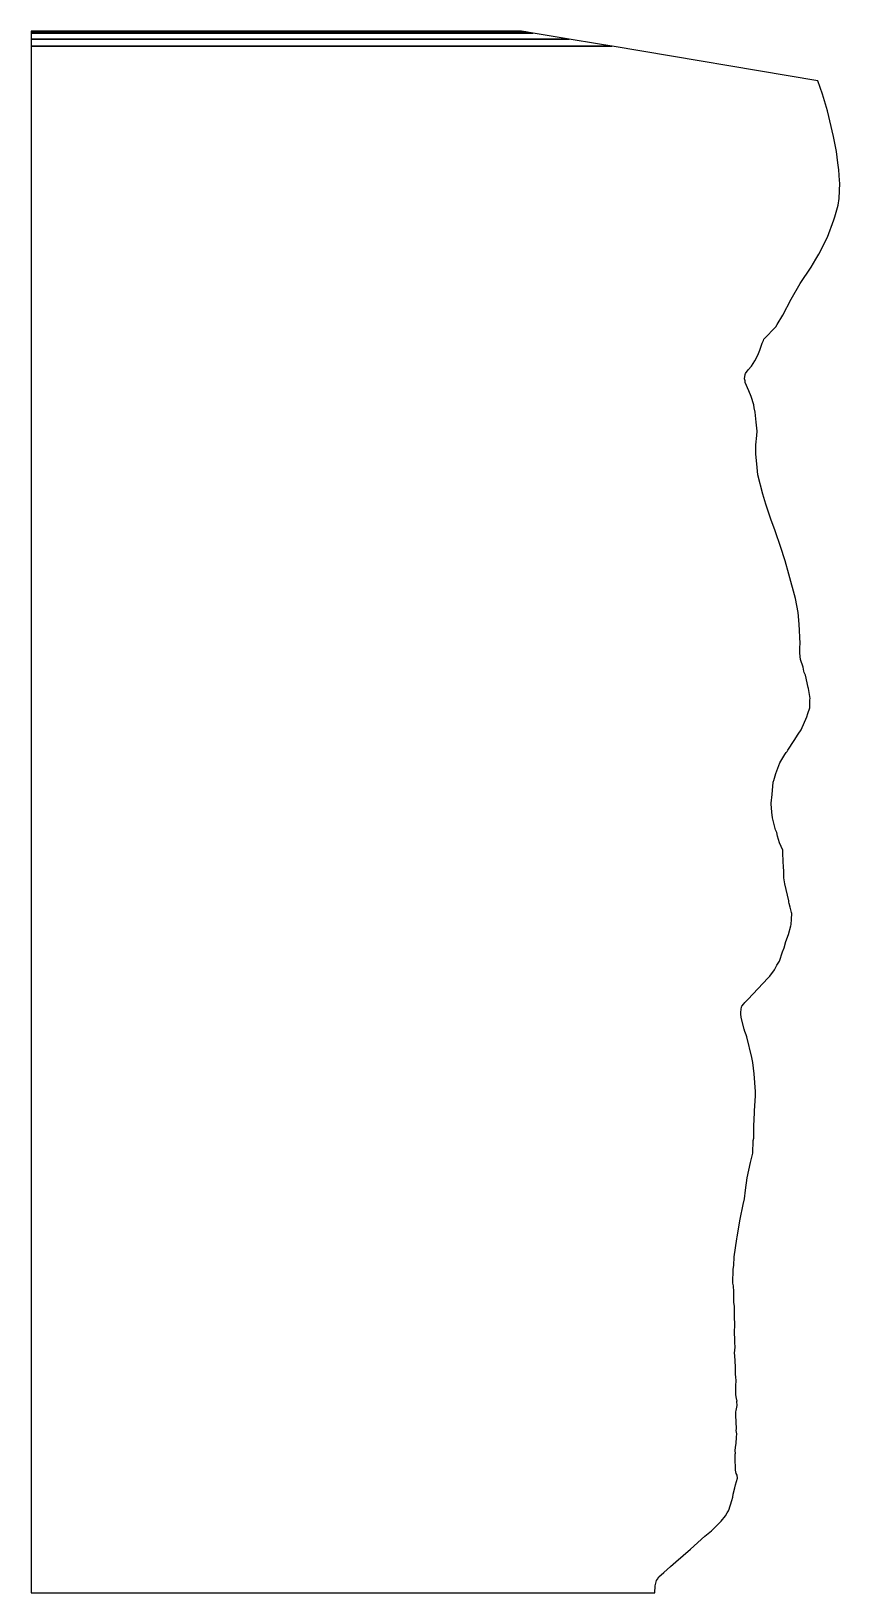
# Model space of a CAD drawing. Extents: x -56 to 39, y -92 to 92.
import ezdxf

# ---------------------------------------------------------------- set-up
doc = ezdxf.new("R2010")
doc.units = 0
doc.layers.add('18_54000', color=7, linetype='CONTINUOUS')

msp = doc.modelspace()

# ---------------------------------------------------------------- linework, layer by layer
at = {"layer": '18_54000', "color": 5}
for points in [[(-34.804, 91.523), (1.728, 91.523), (1.516, 91.56001), (-56.17, 91.56001), (-56.17, 91.523), (-34.804, 91.523)], [(-34.469, 91.47401), (2.02, 91.47401), (1.744, 91.521), (-56.17, 91.521), (-56.17, 91.47401), (-34.469, 91.47401)], [(-33.813, 91.33601), (2.858, 91.33601), (2.031, 91.47301), (-56.17, 91.47301), (-56.17, 91.33601), (-33.813, 91.33601)], [(-32.101, 90.62601), (7.11, 90.62601), (2.87, 91.33301), (-56.17, 91.33301), (-56.17, 90.62601), (-32.101, 90.62601)], [(10.432, 90.07001), (7.131, 90.622), (-56.17, 90.622), (-56.17, 89.785), (12.149, 89.785), (10.432, 90.07001)], [(-56.17, -14.096), (-56.17, -92.11401), (17.182, -92.11401), (17.248, -91.299), (17.398, -90.662), (17.519, -90.508), (17.668, -90.23701), (18.263, -89.73701), (19.021, -89.006), (19.664, -88.47501), (21.369, -87.00001), (23.073, -85.466), (23.849, -84.81001), (24.978, -83.706), (25.512, -83.05801), (25.694, -82.728), (25.85, -82.483), (25.897, -82.39201), (26.243, -81.242), (26.375, -80.853), (26.406, -80.51), (26.618, -79.758), (26.686, -79.402), (26.931, -78.649), (26.878, -78.291), (26.769, -78.08501), (26.684, -77.686), (26.688, -77.24001), (26.626, -76.686), (26.645, -75.819), (26.69, -75.674), (26.65, -75.401), (26.672, -74.981), (26.744, -74.57101), (26.817, -73.79601), (26.821, -73.408), (26.776, -73.008), (26.798, -72.844), (26.711, -71.235), (26.728, -70.815), (26.774, -70.676), (26.885, -70.10201), (26.854, -69.622), (26.882, -69.50201), (26.841, -69.45), (26.787, -69.26), (26.723, -68.818), (26.708, -68.561), (26.726, -67.65), (26.758, -67.263), (26.709, -66.639), (26.68, -66.561), (26.672, -66.427), (26.662, -65.97501), (26.681, -65.526), (26.606, -64.2), (26.576, -63.917), (26.623, -63.215), (26.622, -62.695), (26.613, -62.176), (26.58, -61.663), (26.566, -61.143), (26.593, -60.914), (26.609, -60.838), (26.597, -60.691), (26.565, -59.544), (26.566, -58.391), (26.481, -57.983), (26.486, -57.511), (26.498, -57.307), (26.479, -57.14), (26.478, -56.717), (26.443, -56.015), (26.382, -55.683), (26.413, -54.035), (26.47, -53.616), (26.539, -52.583), (26.835, -50.467), (26.877, -50.246), (27.218, -48.152), (27.6, -46.448), (27.733, -45.791), (27.848, -44.744), (28.057, -43.316), (28.433, -41.508), (28.72, -40.425), (28.773, -38.932), (28.833, -38.631), (28.857, -38.42), (28.844, -36.995), (28.863, -36.655), (28.903, -35.441), (29.051, -33.65), (29.016, -33.166), (28.896, -31.079), (28.708, -29.753), (28.604, -29.146), (28.001, -26.714), (27.931, -26.497), (27.77, -26.082), (27.708, -25.83), (27.334, -24.449), (27.309, -24), (27.313, -23.813), (27.368, -23.198), (27.414, -23.105), (27.652, -22.829), (27.762, -22.669), (28.171, -22.299), (30.502, -19.837), (30.727, -19.585), (31.25, -18.848), (31.545, -18.278), (31.863, -17.816), (32.201, -16.732), (32.404, -16.252), (32.619, -15.521), (32.93, -14.701), (33.196, -13.67), (33.22, -13.517), (33.275, -12.867), (33.304, -12.23), (33.281, -12.106), (33.128, -11.456), (32.976, -11.058), (32.961, -10.866), (32.94, -10.734), (32.479, -8.732), (32.362, -8.012), (32.361, -7.484), (32.324, -6.494), (32.292, -6.339), (32.266, -4.847), (32.247, -4.772), (31.872, -3.892), (31.615, -3.104), (31.542, -2.681), (31.368, -2.358), (31.157, -1.433), (31.023, -0.952), (30.974, -0.296), (30.865, 0.672), (30.859, 0.775), (30.976, 1.797), (31.119, 3.224), (31.143, 3.34), (31.178, 3.426), (31.43, 4.24), (31.898, 5.501), (32.474, 6.477), (32.635, 6.71), (32.752, 6.843), (32.847, 6.986), (33.572, 8.141), (34.065, 8.86), (34.407, 9.395), (35.076, 10.931), (35.209, 11.291), (35.407, 11.973), (35.439, 12.909), (35.459, 13.071), (35.267, 14.254), (35.231, 14.359), (34.908, 15.829), (34.768, 16.117), (34.709, 16.273), (34.642, 16.756), (34.346, 17.664), (34.245, 18.396), (34.237, 19.088), (34.299, 19.555), (34.181, 21.817), (34.051, 23.186), (33.737, 24.832), (32.959, 27.7), (32.523, 29.272), (32.31, 29.864), (32.161, 30.347), (32.032, 30.828), (31.355, 32.784), (30.838, 34.169), (30.239, 35.948), (29.88, 37.12), (29.289, 39.376), (29.244, 40.232), (29.067, 41.87), (29.057, 42.614), (29.066, 42.794), (29.092, 42.924), (29.181, 44.004), (29.211, 44.517), (29.111, 45.582), (29.012, 46.765), (28.895, 47.264), (28.837, 47.617), (28.516, 48.614), (28.266, 49.265), (27.81, 50.223), (27.807, 50.435), (27.755, 50.69), (27.828, 51.182), (27.869, 51.282), (28.172, 51.729), (28.549, 52.145), (28.966, 52.787), (29.313, 53.46), (29.554, 54.057), (29.613, 54.262), (29.833, 54.872), (29.958, 55.192), (30.024, 55.329), (30.051, 55.365), (31.425, 56.785), (31.585, 57.084), (32.251, 58.164), (33.227, 60.03), (34.297, 61.888), (35.564, 63.822), (36.116, 64.741), (36.466, 65.357), (37.487, 67.35001), (38.233, 69.382), (38.37, 69.718), (38.751, 71.091), (38.881, 71.886), (38.948, 73.676), (38.933, 74.006), (38.822, 75.243), (38.736, 76.063), (38.549, 77.408), (38.222, 79.186), (37.509, 82.214), (36.91, 84.145), (36.382, 85.73901), (12.154, 89.785), (-56.17, 89.785), (-56.17, -14.096)]]:
    msp.add_lwpolyline(points, dxfattribs=at)

doc.saveas('drawing.dxf')
